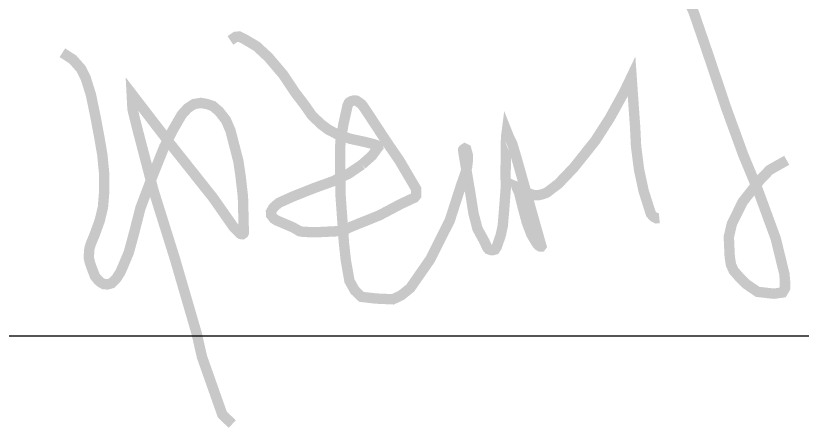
# Model space of a CAD drawing. Extents: x 2025205 to 2402328, y -557483 to 329036.
# Drawn here: x 2284459 to 2287531, y 80238 to 81853 of the extents above; entities that cross this region are included whole.
import ezdxf

# ---------------------------------------------------------------- set-up
doc = ezdxf.new("R2010")
doc.units = 0
doc.header["$LTSCALE"] = 1500
doc.header["$MEASUREMENT"] = 0
doc.layers.add('PUB_TITLE', color=4, linetype='Continuous')

msp = doc.modelspace()

# ---------------------------------------------------------------- linework, layer by layer
at = {"const_width": 40.5}
for points in [[(2287048.5, 81994.9), (2287106.8, 81866.5), (2287159.1, 81713.9), (2287235, 81488.7), (2287300.6, 81308.9), (2287358.2, 81170.5), (2287426.8, 80983.8), (2287460.8, 80844.9), (2287463.2, 80817.7), (2287463.2, 80789.2), (2287453.7, 80772.6), (2287437.1, 80770.3), (2287420.5, 80767.9), (2287407.4, 80769.1), (2287377.8, 80772.6), (2287356.4, 80775), (2287311.4, 80805.8), (2287286.5, 80830.7), (2287262.7, 80857.9), (2287252.1, 80881.6), (2287247.3, 80912.4), (2287243.8, 80989.5), (2287255.6, 81040.4), (2287298.3, 81126.9), (2287365.7, 81212), (2287403.3, 81251.2), (2287470, 81288.7)], [(2285297, 81756.9), (2285317.8, 81770.8), (2285331.7, 81772), (2285352.5, 81761.6), (2285399.8, 81733.6), (2285445.4, 81691.3), (2285503.3, 81623.2), (2285551.8, 81550.7), (2285587.8, 81503.6), (2285613.9, 81466.1), (2285648.2, 81431.9), (2285679.2, 81408.6), (2285723.1, 81385.8), (2285767, 81372.3), (2285815.4, 81361.9), (2285857.4, 81351.6), (2285870.9, 81346.5), (2285873.6, 81339), (2285849.9, 81306.5), (2285810.5, 81271.6)], [(2284640.7, 81708.9), (2284681.3, 81682.8), (2284713.6, 81646.3), (2284731.9, 81609.6), (2284752.3, 81544.4), (2284771.4, 81451.9), (2284786.9, 81368.3), (2284796.9, 81309.1), (2284804.1, 81234.6), (2284804.2, 81167.2), (2284799.2, 81105.6), (2284786.8, 81054), (2284769, 81004.3), (2284759.1, 80979.9), (2284753.6, 80966.6), (2284747.7, 80949.4), (2284745.3, 80936.3), (2284744.6, 80921.2), (2284744.6, 80904.9), (2284747.8, 80891.2), (2284754.1, 80871.8), (2284760.8, 80854.5), (2284768.1, 80835.7), (2284780.9, 80820.1), (2284792.1, 80810.9), (2284803.4, 80804.9), (2284816.8, 80804.2), (2284833.7, 80808.8), (2284850.2, 80825.3), (2284866.8, 80851), (2284876.7, 80873.2), (2284899.9, 80928.2), (2284918.8, 80997.5), (2284945.8, 81102.9), (2284989.2, 81217.9), (2285038, 81339.8), (2285072.6, 81407.6), (2285107, 81466.9), (2285129.8, 81491.9), (2285154.9, 81508.4), (2285181.4, 81512.7), (2285205.7, 81508.4), (2285228.6, 81500.5), (2285252.9, 81479.8), (2285280.1, 81444.8), (2285297.3, 81404.6), (2285308.8, 81360.2), (2285327.9, 81286.2), (2285336.7, 81227.7), (2285346, 81145.6), (2285348.1, 81062.7), (2285349.2, 81011), (2285349.2, 81005.7), (2285347.8, 81002.9), (2285343.8, 80999.9), (2285340.1, 81000.1), (2285336.9, 81000.9), (2285333.4, 81003.6), (2285309.8, 81027.5), (2285229.4, 81142.4), (2285153.2, 81238.3), (2285063.4, 81351.3), (2284989.7, 81447), (2284911.5, 81548.8), (2284914.6, 81488.8), (2284932.6, 81415.3), (2284996.4, 81171.7), (2285080.1, 80904.5), (2285164.5, 80615.1), (2285186.2, 80520.4), (2285265.6, 80295.5), (2285304.3, 80258.7)], [(2285810.5, 81271.6), (2285757.1, 81235.4), (2285729.4, 81223.1), (2285697.5, 81206.8), (2285627.2, 81181.5), (2285540.6, 81147.2), (2285486.7, 81122.7), (2285472.8, 81111.3), (2285463.8, 81102.3), (2285455.6, 81087.6), (2285456.4, 81074.6), (2285467.1, 81060.7), (2285477.7, 81054.2), (2285542.2, 81026.4), (2285567.6, 81011.7), (2285581.5, 81009.3), (2285605.2, 81008.5), (2285629.7, 81007.7), (2285733.4, 81012.6), (2285769.4, 81029.7), (2285878.9, 81073.8), (2285962.2, 81117.8), (2286016.2, 81143.2), (2286022.7, 81151.3), (2286022.7, 81162.7), (2286022.7, 81176.6), (2285957.3, 81287.8), (2285910.7, 81355.6), (2285819.2, 81494.6), (2285809.4, 81507.6), (2285800.4, 81514.2), (2285789.8, 81521.5), (2285779.2, 81522.3), (2285767.7, 81519.1), (2285761.2, 81515), (2285758.7, 81511.7), (2285756.3, 81506), (2285754.6, 81502.7), (2285739.1, 81432.5), (2285733.4, 81400.6), (2285727.7, 81367.9), (2285726, 81343.4), (2285725.7, 81254.4), (2285727.2, 81152.7), (2285730.1, 81113), (2285740.4, 80967.5), (2285747.8, 80898.3), (2285762, 80817.9), (2285783.1, 80780.1), (2285809.3, 80755.3), (2285866.1, 80748.8), (2285931.6, 80745.9), (2285963.6, 80761.1), (2285999.3, 80789.5), (2286077.3, 80901.7), (2286153.8, 81053.9), (2286199, 81193.7), (2286214.2, 81236.9), (2286221.3, 81262), (2286224.4, 81289.6), (2286224.4, 81307.5), (2286218.3, 81331.5), (2286212.1, 81334.6), (2286208, 81332), (2286206.5, 81330), (2286206.5, 81325.9), (2286207, 81322.8), (2286207.5, 81317.2), (2286234.4, 81158.5), (2286246.4, 81082), (2286261.9, 81021.9), (2286288.9, 80972.1), (2286300.1, 80948), (2286305.7, 80941.3), (2286315, 80938.2), (2286323.2, 80938.2), (2286330.4, 80940.3), (2286337, 80950), (2286352.5, 80994.9), (2286360.8, 81032.7), (2286365.5, 81088.1), (2286372.9, 81184.4), (2286371.9, 81225.9), (2286372.9, 81358.1), (2286374.7, 81385.8), (2286376.6, 81400.6), (2286385.8, 81377.5), (2286397.9, 81353.4), (2286413.6, 81300.8), (2286511.7, 80953.7), (2286510.1, 80951.7), (2286507.9, 80951.7), (2286506.3, 80952.5), (2286504.3, 80953.5), (2286501.5, 80955.9), (2286499.3, 80958), (2286497, 80960.2), (2286493.2, 80964.6), (2286490.4, 80969.2), (2286472.4, 80999.6), (2286454.8, 81046), (2286438.1, 81108.2), (2286424.1, 81163.9), (2286415.8, 81181.5), (2286414.8, 81185.2), (2286421.3, 81182.4), (2286428.8, 81176.9), (2286432.5, 81174.1), (2286438.1, 81170.4), (2286446.4, 81163.9), (2286465.1, 81158.4), (2286481.8, 81152.8), (2286501.3, 81152.8), (2286517.1, 81156.6), (2286532, 81162.1), (2286577.6, 81196.6), (2286638.9, 81260.8), (2286722.6, 81365.8), (2286779.3, 81454.2), (2286834.1, 81553.7), (2286863.9, 81615.9), (2286871, 81514.1), (2286877.9, 81417.6), (2286881.5, 81343.5), (2286893.2, 81251.8), (2286911, 81169.3), (2286939.3, 81080), (2286949.9, 81068.2), (2286961.6, 81062.4), (2286972.2, 81063.5)]]:
    msp.add_lwpolyline(points, dxfattribs=at)
at = {"layer": 'PUB_TITLE'}
msp.add_line((2277127.3, 80603.5), (2287627.3, 80603.5), dxfattribs=at)

doc.saveas('drawing.dxf')
